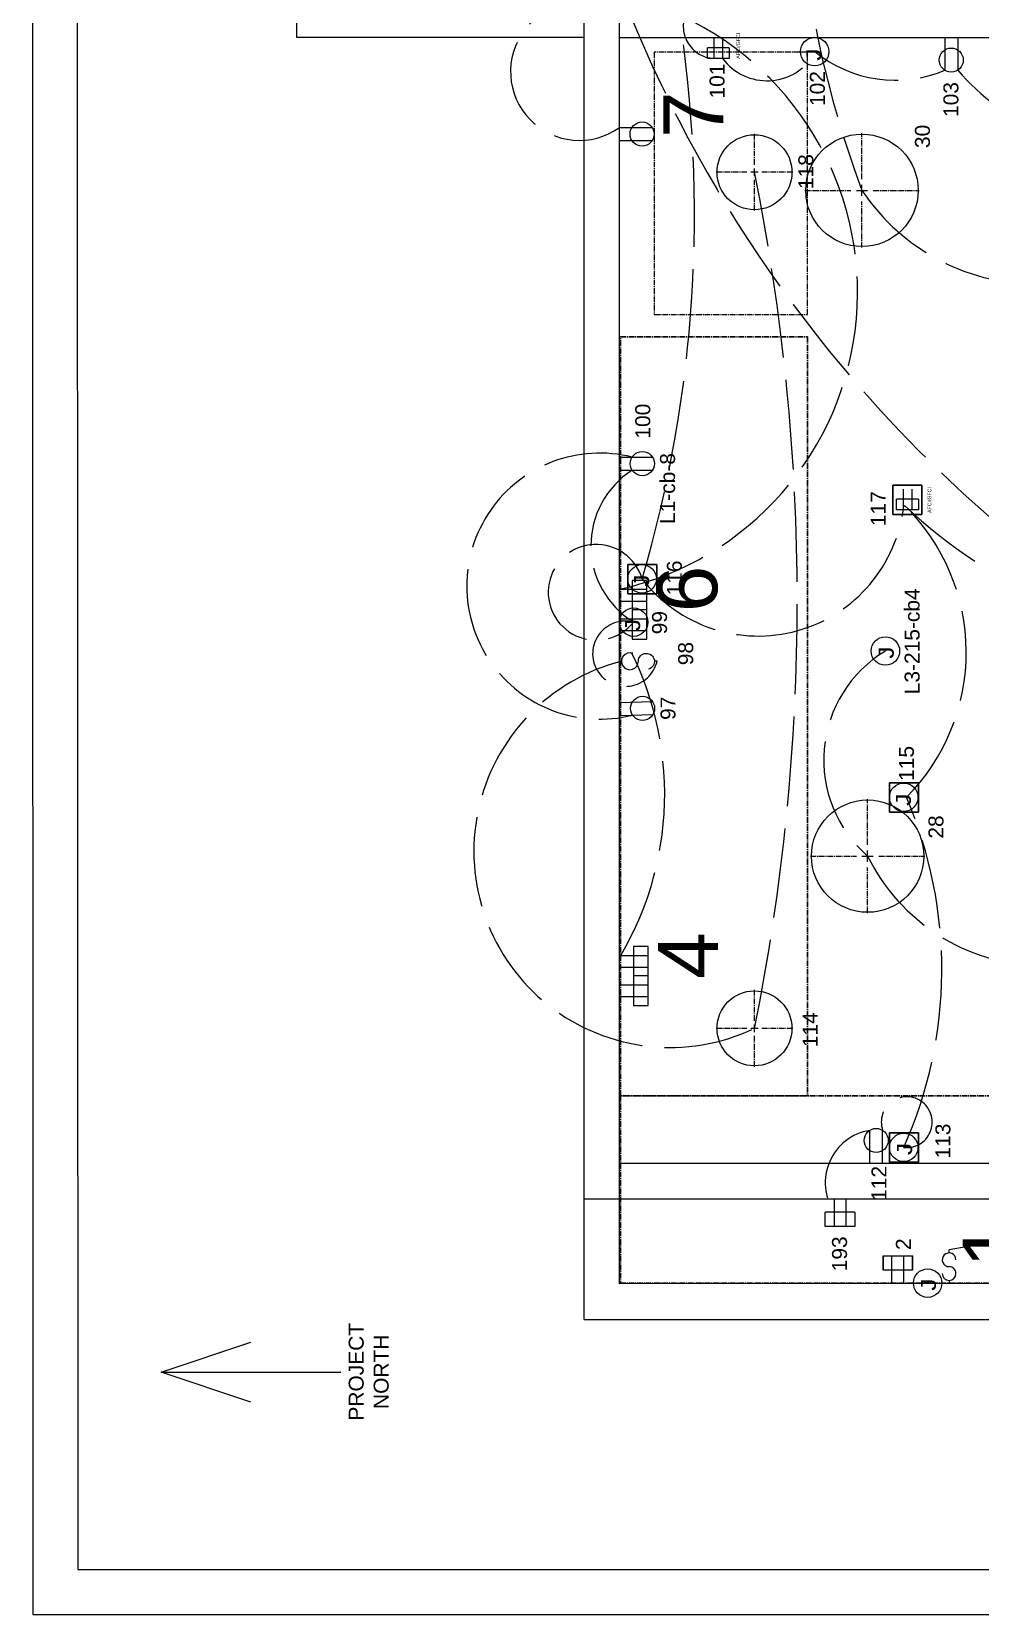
# Model space of a CAD drawing. Header units: inches. Extents: x -601 to 289, y 0 to 495.
# Drawn here: x -600.5 to -473.9, y 0 to 211.3 of the extents above; entities that cross this region are included whole.
import ezdxf

# ---------------------------------------------------------------- set-up
doc = ezdxf.new("R2010")
doc.units = ezdxf.units.IN
doc.header["$MEASUREMENT"] = 0
doc.linetypes.add('ACAD_ISO02W100', pattern=[15, 12, -3])
doc.linetypes.add('CENTER2', pattern=[1.125, 0.75, -0.125, 0.125, -0.125])
doc.layers.get('0').update_dxf_attribs({"color": 1, "lineweight": 9})
for name, color, linetype, lineweight in [('00-page-edge', 7, 'Continuous', 9), ('A101-Floorplan-1st-floor', 7, 'Continuous', 9), ('A201-Floorplan-2nd-floor', 7, 'Continuous', 9), ('E101-Electrical-1st-floor', 7, 'Continuous', 9), ('E201-Electrical-2nd-floor', 7, 'Continuous', 9)]:
    doc.layers.add(name, color=color, linetype=linetype, lineweight=lineweight)
doc.styles.add('Reg', font='Courier New.ttf', dxfattribs={"height": 1})
doc.styles.add('Small', font='Arial.ttf', dxfattribs={"height": 0.5})
doc.styles.get("Standard").update_dxf_attribs({"font": 'Arial.ttf', "height": 2})

# ---------------------------------------------------------------- blocks, each defined once
blk = doc.blocks.new('duplex-for-freezer-on-2nd-floor')
at = {"layer": 'E201-Electrical-2nd-floor'}
for p, q in [((0, 0), (0, -4.39)), ((1.73, 0), (1.73, -4.38))]:
    blk.add_line(p, q, dxfattribs=at)
blk.add_circle((0.86, -3.03), 1.61, dxfattribs=at)
blk = doc.blocks.new('L2-switch-1')
at = {"layer": 'E201-Electrical-2nd-floor'}
for p, q in [((0.41, 0, -43.5), (0, 0, -43.5)), ((4.08, 0, -43.5), (4.49, 0, -43.5))]:
    blk.add_line(p, q, dxfattribs=at)
for centre, start, end in [((1.32, 0, -43.5), 90, 270), ((3.17, 0, -43.5), 270, 180), ((1.34, 0, -43.5), 270, 0)]:
    blk.add_arc(centre, 0.916, start, end, dxfattribs=at)
blk = doc.blocks.new('L2-gfci-duplex-2')
at = {"layer": 'E201-Electrical-2nd-floor'}
for p, q in [((0, 0, -43.5), (3.72, 0, -43.5)), ((3.72, 1.18, -43.5), (1.79, 1.18, -43.5)), ((1.79, -2.75, -43.5), (1.79, 1.18, -43.5)), ((0, -1.57, -43.5), (3.72, -1.57, -43.5))]:
    blk.add_line(p, q, dxfattribs=at)
at = {"layer": 'E201-Electrical-2nd-floor', "elevation": -43.5}
blk.add_lwpolyline([(1.79, -2.75), (1.79, 1.18), (3.72, 1.18), (3.72, -2.75)], close=True, dxfattribs=at)
blk = doc.blocks.new('L2-north-kitchen-butcher-block')
at = {"layer": 'A201-Floorplan-2nd-floor', "linetype": 'CENTER2', "lineweight": 30}
blk.add_lwpolyline([(0, -25), (-101.32, -25), (-101.32, 0), (0, 0)], close=True, dxfattribs=at)
blk = doc.blocks.new('L2-kitchen-NW-butcher-block')
at = {"layer": 'A201-Floorplan-2nd-floor', "linetype": 'CENTER2', "lineweight": 30}
blk.add_lwpolyline([(25, -54.19), (25, 0), (0, 0), (0, -54.19)], close=True, dxfattribs=at)
blk = doc.blocks.new('L2-gfci-duplex-4')
at = {"layer": 'E201-Electrical-2nd-floor'}
for p, q in [((-3.92, 0, -48.88), (-3.92, -1.96, -48.88)), ((3.92, 0, -48.88), (-3.92, 0, -48.88)), ((-2.75, 1.76, -48.88), (-2.75, -1.96, -48.88)), ((-1.18, 1.76, -48.88), (-1.18, -1.96, -48.88)), ((0, -1.96, -48.88), (0, 0, -48.88)), ((1.18, 1.7, -48.88), (1.18, -1.96, -48.88)), ((2.75, 1.7, -48.88), (2.75, -1.96, -48.88)), ((3.92, -1.96, -48.88), (3.92, 0, -48.88)), ((-3.92, -1.96, -48.88), (3.92, -1.96, -48.88))]:
    blk.add_line(p, q, dxfattribs=at)
blk = doc.blocks.new('L2-gfci-duplex-6')
at = {"layer": 'E201-Electrical-2nd-floor'}
for p, q in [((-3.92, 0, -49.38), (-3.92, -1.96, -49.38)), ((3.92, 0, -49.38), (-3.92, 0, -49.38)), ((-2.75, 1.69, -49.38), (-2.75, -1.96, -49.38)), ((-1.18, 1.69, -49.38), (-1.18, -1.96, -49.38)), ((0, -1.96, -49.38), (0, 0, -49.38)), ((1.18, 1.7, -49.38), (1.18, -1.96, -49.38)), ((2.75, 1.7, -49.38), (2.75, -1.96, -49.38)), ((3.92, -1.96, -49.38), (3.92, 0, -49.38)), ((-3.92, -1.96, -49.38), (3.92, -1.96, -49.38))]:
    blk.add_line(p, q, dxfattribs=at)
blk = doc.blocks.new('*U121')
at = {"layer": 'E201-Electrical-2nd-floor', "color": 0, "linetype": 'CENTER2', "lineweight": -3, "transparency": 16777216}
for p, q in [((0, 1.5), (0, 7.62)), ((-7.62, 0), (-1.5, 0)), ((1.5, 0), (7.62, 0)), ((0, -7.62), (0, -1.5))]:
    blk.add_line(p, q, dxfattribs=at)
at = {"layer": 'E201-Electrical-2nd-floor', "color": 0, "linetype": 'Continuous', "lineweight": -3, "transparency": 16777216}
for p, q in [((-0.75, 0), (0.75, 0)), ((0, -0.75), (0, 0.75))]:
    blk.add_line(p, q, dxfattribs=at)
blk = doc.blocks.new('L2-ceiling-led-28')
at = {"layer": 'E201-Electrical-2nd-floor', "lineweight": -3}
blk.add_circle((0, 0, -93.88), 7.5, dxfattribs=at)
at = {"layer": 'E201-Electrical-2nd-floor', "linetype": 'CENTER2', "lineweight": -3, "rotation": 270}
blk.add_blockref('*U121', (0, 0, -93.88), dxfattribs=at)
blk = doc.blocks.new('L2-j-box-16')
at = {"layer": 'E201-Electrical-2nd-floor'}
blk.add_circle((0, 0), 1.9, dxfattribs=at)
at = {"layer": 'E201-Electrical-2nd-floor', "lineweight": 5, "style": 'Reg'}
blk.add_text('J', height=2, dxfattribs=at).set_placement((-1.25, -1.11))
blk = doc.blocks.new('*U127')
at = {"layer": 'E201-Electrical-2nd-floor', "color": 0, "linetype": 'CENTER2', "lineweight": -3, "transparency": 16777216}
for p, q in [((0, 1.5), (0, 7.62)), ((-7.62, 0), (-1.5, 0)), ((1.5, 0), (7.62, 0)), ((0, -7.62), (0, -1.5))]:
    blk.add_line(p, q, dxfattribs=at)
at = {"layer": 'E201-Electrical-2nd-floor', "color": 0, "linetype": 'Continuous', "lineweight": -3, "transparency": 16777216}
for p, q in [((-0.75, 0), (0.75, 0)), ((0, -0.75), (0, 0.75))]:
    blk.add_line(p, q, dxfattribs=at)
blk = doc.blocks.new('L2-ceiling-led-30')
at = {"layer": 'E201-Electrical-2nd-floor', "lineweight": -3}
blk.add_circle((0, 0, -94.38), 7.5, dxfattribs=at)
at = {"layer": 'E201-Electrical-2nd-floor', "linetype": 'CENTER2', "lineweight": -3, "rotation": 270}
blk.add_blockref('*U127', (0, 0, -94.38), dxfattribs=at)
blk = doc.blocks.new('L1-j-box-99')
at = {"layer": 'E101-Electrical-1st-floor'}
blk.add_circle((0, -1.9, -50.88), 1.9, dxfattribs=at)
at = {"layer": 'E101-Electrical-1st-floor', "lineweight": 5, "style": 'Reg'}
blk.add_text('J', height=2, dxfattribs=at).set_placement((-1.43, -2.77, -50.88))
blk = doc.blocks.new('L1-toggle-switch-98')
at = {"layer": 'E101-Electrical-1st-floor'}
for p, q in [((0, -0.26, -39.25), (0, 0, -39.25)), ((0, -5, -39.25), (0, -4.65, -39.25))]:
    blk.add_line(p, q, dxfattribs=at)
at = {"layer": 'E101-Electrical-1st-floor', "elevation": -39.25}
for points in [[(1.06, -1.75, 3.139408), (0, -2.5, 3.139408)], [(0, -2.5, -2.004555), (-1.06, -3.85)]]:
    blk.add_lwpolyline(points, format="xyb", dxfattribs=at)
blk = doc.blocks.new('L1-duplex-97')
at = {"layer": 'E101-Electrical-1st-floor'}
for p, q in [((0, 0, -44), (0.12, -4.39, -44)), ((1.73, 0.05, -44), (1.85, -4.33, -44))]:
    blk.add_line(p, q, dxfattribs=at)
blk.add_circle((0.94, -3.01, -44), 1.61, dxfattribs=at)
blk = doc.blocks.new('L1-duplex-100')
at = {"layer": 'E101-Electrical-1st-floor'}
for p, q in [((-1.73, 0, -44.62), (-1.73, -4.39, -44.62)), ((0, 0, -44.62), (0, -4.38, -44.62))]:
    blk.add_line(p, q, dxfattribs=at)
blk.add_circle((-0.87, -3.03, -44.62), 1.61, dxfattribs=at)
blk = doc.blocks.new('L1-j-box-102')
at = {"layer": 'E101-Electrical-1st-floor'}
blk.add_circle((-1.9, 0.04, -15.62), 1.9, dxfattribs=at)
at = {"layer": 'E101-Electrical-1st-floor', "lineweight": 5, "style": 'Reg'}
blk.add_text('J', height=2, dxfattribs=at).set_placement((-3.35, -0.84, -15.62))
blk = doc.blocks.new('L1-duplex-103')
at = {"layer": 'E101-Electrical-1st-floor'}
for p, q in [((0, 0, -15.88), (-4.39, 0, -15.88)), ((0, -1.73, -15.88), (-4.38, -1.73, -15.88))]:
    blk.add_line(p, q, dxfattribs=at)
blk.add_circle((-3.03, -0.86, -15.88), 1.61, dxfattribs=at)
blk = doc.blocks.new('L1-duplex-112')
at = {"layer": 'E101-Electrical-1st-floor'}
for p, q in [((0, 0, -26.62), (4.38, 0, -26.62)), ((0, -1.73, -26.62), (4.39, -1.73, -26.62))]:
    blk.add_line(p, q, dxfattribs=at)
blk.add_circle((3.03, -0.87, -26.62), 1.61, dxfattribs=at)
blk = doc.blocks.new('L1-ceiling-j-box-113')
at = {"layer": 'E101-Electrical-1st-floor', "lineweight": 30}
for p, q in [((0, -1.95, -95.75), (0, 1.9, -95.75)), ((0, 1.9, -95.75), (1.98, 1.9, -95.75)), ((1.98, 1.9, -95.75), (3.91, 1.9, -95.75)), ((3.91, 1.9, -95.75), (3.91, -1.95, -95.75)), ((3.91, -1.95, -95.75), (0, -1.95, -95.75))]:
    blk.add_line(p, q, dxfattribs=at)
at = {"layer": 'E101-Electrical-1st-floor'}
blk.add_circle((1.98, 0, -95.75), 1.9, dxfattribs=at)
at = {"layer": 'E101-Electrical-1st-floor', "lineweight": 5, "style": 'Reg'}
blk.add_text('J', height=2, dxfattribs=at).set_placement((0.73, -1.11, -95.75))
blk = doc.blocks.new('L1-patio-gfci-duplex-193')
at = {"layer": 'E101-Electrical-1st-floor'}
for p, q in [((-3.72, 1.18, -28), (-1.79, 1.18, -28)), ((-3.72, -2.75, -28), (-3.72, 1.18, -28)), ((0, 0, -28), (-3.72, 0, -28)), ((-1.79, -2.75, -28), (-1.79, 1.18, -28)), ((0, -1.57, -28), (-3.72, -1.57, -28)), ((-1.79, -2.75, -28), (-3.72, -2.75, -28))]:
    blk.add_line(p, q, dxfattribs=at)
blk = doc.blocks.new('*U236')
at = {"layer": 'E101-Electrical-1st-floor', "color": 0, "linetype": 'CENTER2', "transparency": 16777216}
for p, q in [((0, 1), (0, 5.12)), ((-5.12, 0), (-1, 0)), ((1, 0), (5.12, 0)), ((0, -5.12), (0, -1))]:
    blk.add_line(p, q, dxfattribs=at)
at = {"layer": 'E101-Electrical-1st-floor', "color": 0, "linetype": 'Continuous', "transparency": 16777216}
for p, q in [((-0.5, 0), (0.5, 0)), ((0, -0.5), (0, 0.5))]:
    blk.add_line(p, q, dxfattribs=at)
blk = doc.blocks.new('L1-ceiling-led-114')
at = {"layer": 'E101-Electrical-1st-floor'}
blk.add_circle((0, 0, -94.12), 5, dxfattribs=at)
at = {"layer": 'E101-Electrical-1st-floor', "linetype": 'CENTER2'}
blk.add_blockref('*U236', (0, 0, -94.12), dxfattribs=at)
blk = doc.blocks.new('L1-ceiling-j-box-115')
at = {"layer": 'E101-Electrical-1st-floor', "lineweight": 30}
for p, q in [((-1.98, -1.95, -95), (-1.98, 1.9, -95)), ((-1.98, 1.9, -95), (0, 1.9, -95)), ((0, 1.9, -95), (1.93, 1.9, -95)), ((1.93, 1.9, -95), (1.93, -1.95, -95)), ((1.93, -1.95, -95), (-1.98, -1.95, -95))]:
    blk.add_line(p, q, dxfattribs=at)
at = {"layer": 'E101-Electrical-1st-floor'}
blk.add_circle((0, 0, -95), 1.9, dxfattribs=at)
at = {"layer": 'E101-Electrical-1st-floor', "lineweight": 5, "style": 'Reg'}
blk.add_text('J', height=2, dxfattribs=at).set_placement((-1.37, -0.95, -95))
blk = doc.blocks.new('L1-ceiling-j-box-116')
at = {"layer": 'E101-Electrical-1st-floor', "lineweight": 30}
for p, q in [((-1.98, -1.95, -95), (-1.98, 1.9, -95)), ((-1.98, 1.9, -95), (0, 1.9, -95)), ((0, 1.9, -95), (1.93, 1.9, -95)), ((1.93, 1.9, -95), (1.93, -1.95, -95)), ((1.93, -1.95, -95), (-1.98, -1.95, -95))]:
    blk.add_line(p, q, dxfattribs=at)
at = {"layer": 'E101-Electrical-1st-floor'}
blk.add_circle((0, 0, -95), 1.9, dxfattribs=at)
at = {"layer": 'E101-Electrical-1st-floor', "lineweight": 5, "style": 'Reg'}
blk.add_text('J', height=2, dxfattribs=at).set_placement((-1.26, -0.94, -95))
blk = doc.blocks.new('*U240')
at = {"layer": 'E101-Electrical-1st-floor', "color": 0, "linetype": 'CENTER2', "transparency": 16777216}
for p, q in [((0, 1), (0, 5.12)), ((-5.12, 0), (-1, 0)), ((1, 0), (5.12, 0)), ((0, -5.12), (0, -1))]:
    blk.add_line(p, q, dxfattribs=at)
at = {"layer": 'E101-Electrical-1st-floor', "color": 0, "linetype": 'Continuous', "transparency": 16777216}
for p, q in [((-0.5, 0), (0.5, 0)), ((0, -0.5), (0, 0.5))]:
    blk.add_line(p, q, dxfattribs=at)
blk = doc.blocks.new('L1-ceiling-led-118')
at = {"layer": 'E101-Electrical-1st-floor'}
blk.add_circle((0, 0, -94.12), 5, dxfattribs=at)
at = {"layer": 'E101-Electrical-1st-floor', "linetype": 'CENTER2'}
blk.add_blockref('*U240', (0, 0, -94.12), dxfattribs=at)
blk = doc.blocks.new('L3-215')
at = {"layer": 'E201-Electrical-2nd-floor'}
blk.add_circle((0, 0), 1.9, dxfattribs=at)
at = {"layer": 'E201-Electrical-2nd-floor', "lineweight": 5, "style": 'Reg'}
blk.add_text('J', height=2, dxfattribs=at).set_placement((-1.25, -1.11))
blk = doc.blocks.new('north-arrow')
at = {"layer": '00-page-edge', "lineweight": 5}
for points in [[(-3.99, -12), (0, 0), (4, -12)], [(0, 0), (0, -12), (0, -24)]]:
    blk.add_lwpolyline(points, dxfattribs=at)
blk = doc.blocks.new('L1-ceiling-gfci-duplex-122')
at = {"layer": 'E101-Electrical-1st-floor', "lineweight": 30}
for p, q in [((-2.06, -1.97, -95.5), (-2.06, 1.88, -95.5)), ((-2.06, 1.88, -95.5), (-0.08, 1.88, -95.5)), ((-0.08, 1.88, -95.5), (1.85, 1.88, -95.5)), ((1.85, 1.88, -95.5), (1.85, -1.97, -95.5)), ((1.85, -1.97, -95.5), (-2.06, -1.97, -95.5))]:
    blk.add_line(p, q, dxfattribs=at)
at = {"layer": 'E101-Electrical-1st-floor'}
for p, q in [((-1.44, 1.38, -95.5), (0, 1.38, -95.5)), ((-1.44, -1.53, -95.5), (-1.44, 1.38, -95.5)), ((1.32, 0.51, -95.5), (-1.44, 0.51, -95.5)), ((0, -1.53, -95.5), (0, 1.38, -95.5)), ((1.32, -0.65, -95.5), (-1.44, -0.65, -95.5)), ((0, -1.53, -95.5), (-1.44, -1.53, -95.5))]:
    blk.add_line(p, q, dxfattribs=at)
blk = doc.blocks.new('ceiling-afci+gfci')
at = {"layer": 'E101-Electrical-1st-floor', "lineweight": 5}
blk.add_blockref('L1-ceiling-gfci-duplex-122', (-1.85, -1.88, 95.5), dxfattribs=at)
at = {"layer": 'E101-Electrical-1st-floor', "lineweight": 5, "style": 'Small'}
blk.add_text('AFCI/GFCI', height=0.5, dxfattribs=at).set_placement((-3.69, -5.13))
blk = doc.blocks.new('wall-afci+gfci')
at = {"layer": 'E101-Electrical-1st-floor'}
for p, q in [((0, 0), (1.44, 0)), ((0, -2.91), (0, 0)), ((1.44, -2.91), (1.44, 0)), ((2.76, -0.87), (0, -0.87)), ((2.76, -2.03), (0, -2.03)), ((1.44, -2.91), (0, -2.91))]:
    blk.add_line(p, q, dxfattribs=at)
at = {"layer": 'E101-Electrical-1st-floor', "lineweight": 5, "style": 'Small'}
blk.add_text('AFCI/GFCI', height=0.5, dxfattribs=at).set_placement((-0.04, -4.37))

msp = doc.modelspace()

# ---------------------------------------------------------------- linework, layer by layer
at = {"layer": '00-page-edge', "lineweight": -3}
for p, q in [((-600.528, 495.1368), (-600.3613, 0)), ((-594.526, 489.1368), (-594.3649, 6)), ((-594.3649, 6), (-62.2738, 6)), ((-600.3613, 0), (0, 0))]:
    msp.add_line(p, q, dxfattribs=at)
at = {"layer": 'A101-Floorplan-1st-floor', "lineweight": -3}
for p, q in [((-565.1203, 210.508), (-565.1203, 463.9401)), ((-526.8078, 210.508), (-565.1203, 210.508)), ((-526.8078, 55.4768), (-526.8078, 210.508)), ((-522.0578, 60.2268), (-522.0578, 210.508)), ((-522.0578, 210.508), (-297.6759, 210.508)), ((-522.0578, 60.2268), (-194.6516, 60.2268)), ((-526.8078, 55.4768), (-84.9969, 55.4768))]:
    msp.add_line(p, q, dxfattribs=at)
at = {"layer": 'A201-Floorplan-2nd-floor', "lineweight": -3}
for q in [(-526.8078, 360.7566), (-84.9969, 39.4547)]:
    msp.add_line((-526.8078, 39.3571), q, dxfattribs=at)
at = {"layer": 'A201-Floorplan-2nd-floor', "lineweight": 5}
msp.add_line((-496.9609, 208.5379), (-498.0859, 208.5379), dxfattribs=at)
at = {"layer": 'A201-Floorplan-2nd-floor', "lineweight": -3}
msp.add_lwpolyline([(-395.7109, 178.1275), (-395.7109, 44.2152), (-522.0859, 44.1316), (-522.0859, 356.0066), (-226.8947, 356.0066), (-226.8947, 246.9441), (-164.0471, 246.9441), (-164.0471, 222.4441), (-177.6012, 222.4441), (-177.6012, 156.6941), (-212.9344, 156.6941), (-212.9344, 178.1275), (-395.7162, 178.1275)], dxfattribs=at)
at = {"layer": 'A201-Floorplan-2nd-floor', "linetype": 'CENTER2', "lineweight": -3}
msp.add_lwpolyline([(-496.9609, 208.5379), (-517.4609, 208.5379), (-517.4609, 173.5379), (-496.9609, 173.5379)], close=True, dxfattribs=at)
at = {"layer": 'E101-Electrical-1st-floor', "linetype": 'ACAD_ISO02W100', "lineweight": 5}
for centre, radius, start, end in [((-356.1003, 280.567), 177.6642, 202.001676, 256.309967), ((-786.7449, 135.3674), 288.4042, 348.572556, 11.427444), ((-513.8977, 142.6558), 11.9958, 122.736769, 238.322475), ((-503.5643, 150.1389), 19.5435, 217.554731, 353.740412), ((-521.2994, 128.2302), 4.3587, 75.351424, 346.690273), ((-483.7354, 65.7013), 3.3944, 263.199545, 198.607946)]:
    msp.add_arc(centre, radius, start, end, dxfattribs=at)
at = {"layer": 'E101-Electrical-1st-floor', "linetype": 'ACAD_ISO02W100', "lineweight": -3}
for centre, radius, start, end in [((-685.1321, 186.9442), 173.0723, 343.651088, 8.996427), ((-509.2374, 212.0176), 4.3299, 152.632696, 266.870264), ((-502.3858, 212.101), 7.3843, 216.639772, 329.517312), ((-485.253, 221.9072), 17.1105, 230.995232, 292.651573), ((-452.3662, 227.4502), 32.5306, 220.958296, 319.019432), ((-524.7003, 137.2552), 17.7563, 75.902281, 284.222962), ((-503.2279, 128.4138), 27.434, 315.168588, 45.580345), ((-436.4339, 198.5384), 69.4146, 226.71487, 303.837604), ((-525.1956, 136.4346), 6.3941, 16.276947, 321.419307), ((-515.3316, 101.856), 26.1809, 104.290232, 295.506286), ((-537.3203, 86.1184), 58.2605, 335.902029, 23.202685), ((-487.5149, 57.6079), 7.0975, 99.4711, 213.509368)]:
    msp.add_arc(centre, radius, start, end, dxfattribs=at)
at = {"layer": 'E201-Electrical-2nd-floor', "lineweight": -3}
msp.add_line((-482.9653, 45.943), (-482.9653, 47.8805), dxfattribs=at)
at = {"layer": 'E201-Electrical-2nd-floor', "linetype": 'ACAD_ISO02W100', "lineweight": 5}
for centre, radius, start, end in [((-362.1941, 238.0974), 136.2542, 159.670274, 200.630192), ((-402.8697, 102.6868), 162.9976, 348.783325, 136.924452), ((-413.3669, 27.2187), 214.9445, 47.193865, 119.655992), ((-527.432, 205.9438), 9.1836, 61.41522, 305.601382), ((-530.9353, 176.4999), 40.6383, 282.570972, 67.364571), ((-356.1003, 280.567), 177.6642, 202.001676, 256.309967), ((-558.563, 109.4901), 42.523, 329.582439, 30.927073)]:
    msp.add_arc(centre, radius, start, end, dxfattribs=at)
at = {"layer": 'E201-Electrical-2nd-floor', "linetype": 'ACAD_ISO02W100', "lineweight": -3}
for centre, radius, start, end in [((-466.266, 205.7134), 28.1735, 213.67855, 329.620295), ((-477.8446, 114.0413), 16.973, 120.998468, 229.08463), ((-465.3535, 112.8751), 26.3299, 206.285006, 330.950587), ((-451.8262, -96.1614), 147.1723, 84.190629, 100.278199)]:
    msp.add_arc(centre, radius, start, end, dxfattribs=at)

# ---------------------------------------------------------------- block references
at = {"lineweight": 5, "rotation": 89.99999999999999}
msp.add_blockref('wall-afci+gfci', (-510.3459, 207.6942), dxfattribs=at)
at = {"lineweight": -3, "rotation": 89.99999999999999}
for name, p in [('L2-north-kitchen-butcher-block', (-521.9609, 170.5379)), ('L2-gfci-duplex-2', (-485.7109, 44.1557, 43.5))]:
    msp.add_blockref(name, p, dxfattribs=at)
at = {"layer": '00-page-edge', "lineweight": 5, "rotation": 89.99999999999999}
msp.add_blockref('north-arrow', (-583.2618, 32.3121), dxfattribs=at)
at = {"layer": 'A201-Floorplan-2nd-floor', "lineweight": 5, "rotation": 89.99999999999999}
for name, p in [('L2-ceiling-led-30', (-489.7109, 190.0902, 94.375)), ('L2-ceiling-led-28', (-488.9609, 101.2152, 93.875)), ('L2-j-box-16', (-480.9522, 44.2152))]:
    msp.add_blockref(name, p, dxfattribs=at)
at = {"layer": 'A201-Floorplan-2nd-floor', "lineweight": -3, "rotation": 89.99999999999999}
msp.add_blockref('L2-kitchen-NW-butcher-block', (-521.9609, 44.2152), dxfattribs=at)
at = {"layer": 'E101-Electrical-1st-floor', "lineweight": 5, "rotation": 89.99999999999999}
for name, p in [('L1-j-box-102', (-495.9864, 210.508, 15.625)), ('L1-duplex-103', (-478.6633, 210.508, 15.875)), ('L1-ceiling-led-118', (-504.0578, 192.508, 94.125)), ('L1-duplex-100', (-522.0578, 154.4768, 44.625)), ('ceiling-afci+gfci', (-485.5874, 150.7153)), ('L1-ceiling-j-box-116', (-519.0578, 138.2268, 95)), ('L1-j-box-99', (-522.0947, 132.4472, 50.875)), ('L1-toggle-switch-98', (-522.0578, 127.2268, 39.25)), ('L1-duplex-97', (-522.01, 119.9969, 44)), ('L1-ceiling-j-box-115', (-484.1373, 109.0722, 95)), ('L1-ceiling-led-114', (-504.0578, 78.2268, 94.125)), ('L1-duplex-112', (-488.6828, 60.2268, 26.625)), ('L1-ceiling-j-box-113', (-484.1373, 60.3518, 95.75)), ('L1-patio-gfci-duplex-193', (-493.4328, 55.4768, 28))]:
    msp.add_blockref(name, p, dxfattribs=at)
at = {"layer": 'E201-Electrical-2nd-floor', "lineweight": -3, "rotation": 89.99999999999999}
for name, p in [('duplex-for-freezer-on-2nd-floor', (-522.0859, 196.7463)), ('L2-gfci-duplex-6', (-520.3947, 134.0902, 49.375)), ('L2-gfci-duplex-4', (-520.1972, 85.2152, 48.875)), ('L2-switch-1', (-478.0859, 44.1607, 43.5))]:
    msp.add_blockref(name, p, dxfattribs=at)
at = {"layer": 'E201-Electrical-2nd-floor', "lineweight": 5, "rotation": 89.99999999999999}
msp.add_blockref('L3-215', (-486.5859, 128.5902), dxfattribs=at)

# ---------------------------------------------------------------- texts
at = {"layer": '00-page-edge', "lineweight": 5, "insert": (-555.5364, 32.3795), "char_height": 2, "width": 33.772132, "attachment_point": 5, "rotation": 90}
msp.add_mtext('PROJECT\\PNORTH', dxfattribs=at)
at = {"layer": 'E101-Electrical-1st-floor', "lineweight": 5}
for s, p in [('101', (-508.0592, 202.3501)), ('102', (-494.6683, 201.3462)), ('103', (-476.8449, 199.8842)), ('118', (-496.2052, 190.2562)), ('100', (-517.9687, 156.9476)), ('117', (-486.5386, 145.2621)), ('116', (-513.756, 136.0114)), ('99', (-515.7315, 130.8229)), ('98', (-512.2468, 126.7018)), ('97', (-514.6015, 119.3986)), ('115', (-482.7859, 111.264)), ('114', (-495.63, 75.7141)), ('113', (-477.9134, 60.8547)), ('112', (-486.4416, 55.2009)), ('193', (-491.7109, 45.7923))]:
    msp.add_text(s, height=2, rotation=90, dxfattribs=at).set_placement(p)
at = {"layer": 'E201-Electrical-2nd-floor', "lineweight": 5}
for s, p in [('30', (-480.6424, 195.736)), ('L1-cb-8', (-514.6637, 145.5451)), ('L3-215-cb4', (-482.0227, 122.8244)), ('28', (-478.8386, 103.5501))]:
    msp.add_text(s, height=2, rotation=90, dxfattribs=at).set_placement(p)
at = {"layer": 'E201-Electrical-2nd-floor', "lineweight": -3, "attachment_point": 1, "rotation": 90}
for s, insert, char_height in [('7', (-516.2299, 197.0892), 8), ('6', (-517.025, 133.7696), 8), ('4', (-516.9446, 84.8255), 8), ('1', (-476.2601, 46.2686), 8), ('2', (-485.1865, 48.6337), 2)]:
    msp.add_mtext(s, dxfattribs=dict(at, insert=insert, char_height=char_height))

doc.saveas('drawing.dxf')
